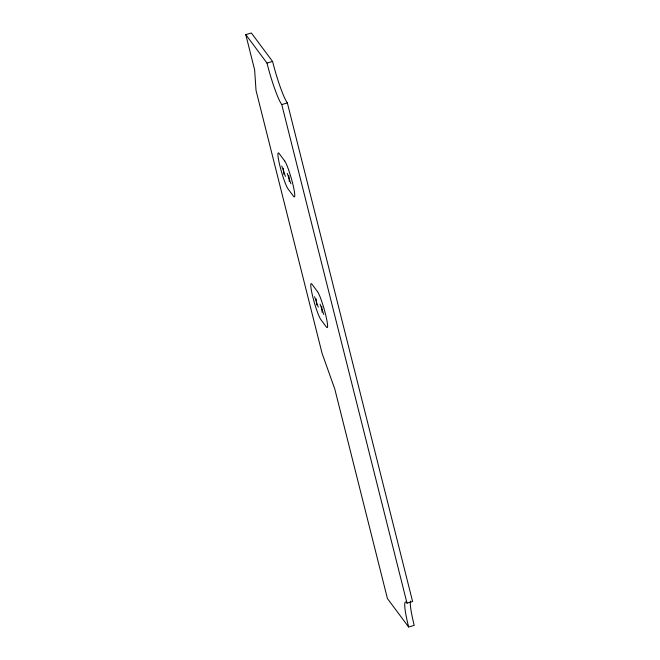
<?xml version="1.0" encoding="UTF-8"?>
<svg xmlns="http://www.w3.org/2000/svg" width="660" height="660" viewBox="0 0 660 660"><rect width="100%" height="100%" fill="white"/><g stroke="black" fill="none" stroke-linecap="round" stroke-linejoin="round"><path stroke-width="0.99" d="M408.631 627L387.428 598.554L334.793 389.02L322.08 353.339L256.03 90.403L254.636 69.894L245.776 34.617L251.369 33L272.572 61.446A35.211 4.051 73.9 0 0 287.364 102.944L412.599 601.532L406.997 603.149A35.211 4.051 73.9 0 0 408.631 627L414.224 625.383A35.211 4.051 73.9 0 1 410.512 601.078M245.776 34.617L266.978 63.063L272.572 61.446M266.978 63.063A35.211 4.051 73.9 0 0 281.762 104.56L287.364 102.944M287.24 173.398L290.936 183.769M281.754 166.039L285.45 176.418M320.067 304.087L323.763 314.465M314.589 296.736L318.285 307.114M281.762 104.56L406.997 603.149M321.709 306.298L322.121 312.254M316.231 298.939L316.635 304.903M288.882 175.601L289.295 181.566M283.404 168.25L283.808 174.215M284.641 160.883L279.163 153.532A19.074 2.195 73.9 0 0 280.046 166.452A19.074 2.195 73.9 0 0 288.049 188.925L293.535 196.284A19.074 2.195 73.9 0 0 292.652 183.364A19.074 2.195 73.9 0 0 284.641 160.883M317.468 291.58L311.99 284.229A19.074 2.195 73.9 0 0 312.873 297.14A19.074 2.195 73.9 0 0 320.875 319.621L326.362 326.972A19.074 2.195 73.9 0 0 325.479 314.061A19.074 2.195 73.9 0 0 317.468 291.58"/></g></svg>
